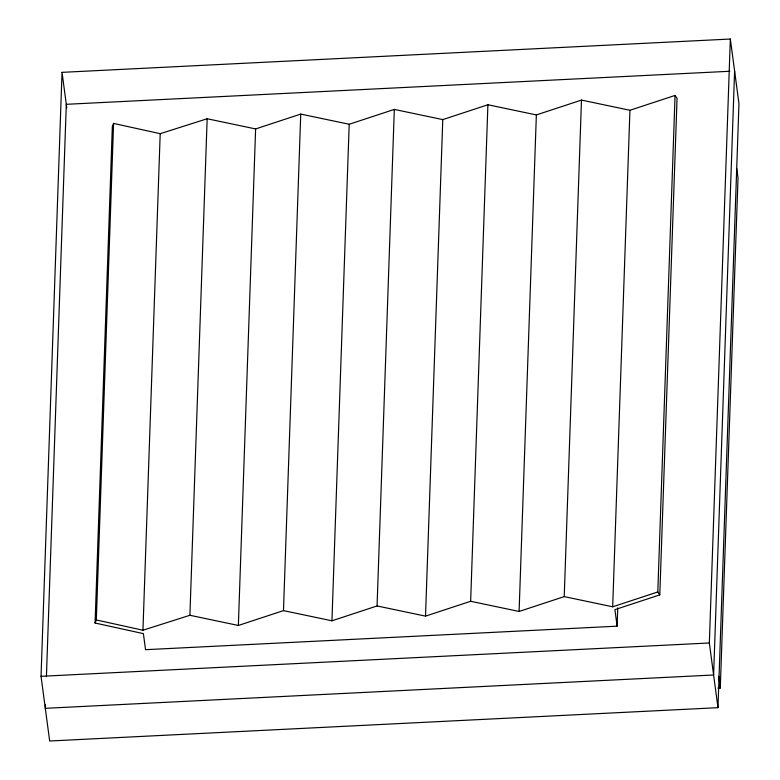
<?xml version="1.0" encoding="UTF-8"?>
<svg xmlns="http://www.w3.org/2000/svg" width="780" height="780" viewBox="0 0 780 780"><rect width="100%" height="100%" fill="white"/><g stroke="black" fill="none" stroke-linecap="round" stroke-linejoin="round"><path stroke-width="1.17" d="M717.971 707.675L709.342 642.983L730.333 39L738.962 103.691L717.971 707.675L49.666 741L41.038 676.309L62.029 72.326L66.768 107.845M45.425 704.633L45.308 708.318L713.612 674.992L734.604 70.98M46.41 676.66L66.3 104.305L729.749 71.263M95.072 623.015L112.33 126.487L113.578 123.415L160.202 133.692L207.158 118.755L255.616 128.934L300.739 114.085L349.196 124.264L394.319 109.414L442.777 119.603L487.9 104.754L536.357 114.933L581.48 100.084L629.938 110.272L675.061 95.423L677.05 98.348L659.792 594.877L614.913 609.648L617.117 626.174L145.538 649.691L143.393 633.633L95.072 623.015L96.32 619.954L113.578 123.415M96.32 619.954L142.945 630.221L160.202 133.692M142.945 630.221L189.901 615.283L207.158 118.755M189.901 615.283L238.358 625.462L255.616 128.934M238.358 625.462L283.481 610.613L300.739 114.085M283.481 610.613L331.939 620.802L349.196 124.264M331.939 620.802L377.062 605.953L394.319 109.414M377.062 605.953L425.519 616.132L442.777 119.603M425.519 616.132L470.642 601.283L487.9 104.754M470.642 601.283L519.1 611.462L536.357 114.933M519.1 611.462L564.223 596.612L581.48 100.084M564.223 596.612L612.68 606.801L629.938 110.272M617.117 626.174L617.75 607.922M659.792 594.877L657.803 591.952L675.061 95.423M717.853 688.126L720.281 688.009L738.017 177.889L736.759 168.46M612.68 606.801L657.803 591.952M62.029 72.355L730.333 39.029M41.038 676.309L709.342 642.983M718.712 676.221L720.281 688.009"/></g></svg>
